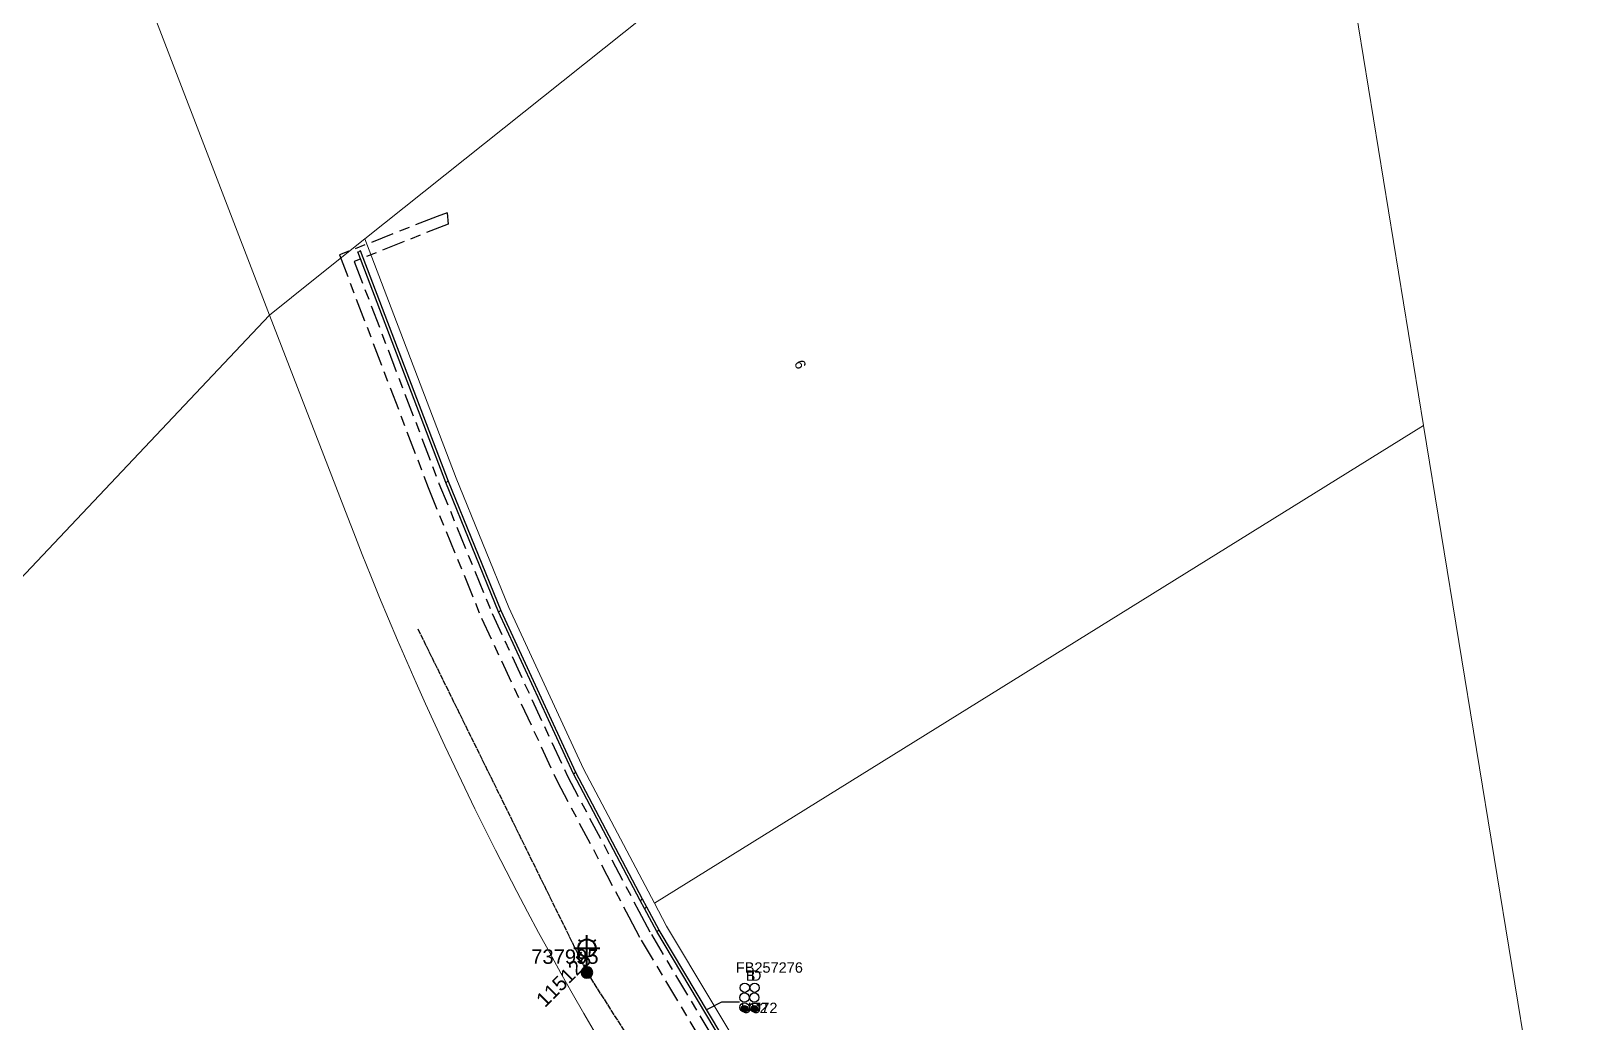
# Model space of a CAD drawing. Header units: metres. Extents: x 300847 to 302995, y 6235779 to 6237713.
# Drawn here: x 302018 to 302286.1, y 6237168.8 to 6237340.4 of the extents above; entities that cross this region are included whole.
import ezdxf
from ezdxf.enums import TextEntityAlignment as Align

# ---------------------------------------------------------------- set-up
doc = ezdxf.new("R2010")
doc.units = ezdxf.units.M
doc.linetypes.add('Cable Exist OH', pattern=[1, 1, 0])
doc.linetypes.add('Cable Exist UG', pattern=[8.2, 4, -1.2, 1.8, -1.2])
doc.layers.get('0').update_dxf_attribs({"color": 6})
doc.layers.add('Cadastre Land Parcels_SP_EXT', color=9, linetype='Continuous', lineweight=5)
doc.layers.add('Cadastre Roads_SP_EXT', color=9, linetype='Continuous', lineweight=5)
for name, color, linetype in [('Duct_SP_EXT', 7, 'Continuous'), ('Equip_SP_SL_EXT', 7, 'Continuous'), ('Mains_HV_EXT', 7, 'Continuous'), ('Mains_SL_EXT', 7, 'Continuous'), ('SupportsOH_SP_TR_HV_LV_SL_EXT', 7, 'Continuous')]:
    doc.layers.add(name, color=color, linetype=linetype)
doc.styles.add('iecARIAL', font='arial.ttf', dxfattribs={"height": 2})
doc.styles.add('POLE_LABEL', font='arial.ttf')
doc.styles.get("Standard").update_dxf_attribs({"font": 'arial.ttf'})

# ---------------------------------------------------------------- blocks, each defined once
blk = doc.blocks.new('DUCT_EXT')
blk.add_circle((0, 0.8), 0.8)
at = {"flags": 1}
blk.add_attdef('Z', (0, 0), '', height=0.2, dxfattribs=at)
at = {"flags": 9}
for tag, p in [('DUCT_CODE', (0, 0)), ('XSECT_TYPE', (0, -0.2)), ('STATE', (0, -0.6)), ('FB_REFERENCE', (0, -0.4)), ('NOTES', (0, -0.8))]:
    blk.add_attdef(tag, text='', height=0.2, dxfattribs=at).set_placement(p, align=Align.MIDDLE_LEFT)
blk = doc.blocks.new('SL_LANTERN_EXT')
at = {"lineweight": 40}
for p, q in [((-1.46, 5.68), (-1.06, 5.28)), ((0, 1.97), (0, 6.47)), ((1.46, 5.68), (1.06, 5.28)), ((-2.25, 4.22), (2.25, 4.22)), ((-1.46, 2.76), (-1.06, 3.16)), ((0, 0), (0, 2.72)), ((1.46, 2.76), (1.06, 3.16))]:
    blk.add_line(p, q, dxfattribs=at)
blk.add_circle((0, 4.22), 1.5, dxfattribs=at)
at = {"style": 'iecARIAL', "flags": 8}
blk.add_attdef('ASSET_NUM', (1.5, 1.5), '', height=2.5, dxfattribs=at)
for tag, p, height, flags in [('OPERATING_VOLTAGE', (0.98, -1.65), 0.2, 9), ('ORIENTATION', (0.98, -1.85), 0.2, 9), ('OWNED_BY', (0.98, -2.05), 0.2, 9), ('STATE', (0.98, -2.25), 0.2, 9), ('CONSTRUCTED_VOLTAGE', (0.98, -0.65), 0.2, 9), ('CONTROL_TYPE', (0.98, -0.85), 0.2, 9), ('LANTERN_PURPOSE', (0.98, -1.05), 0.2, 9), ('LANTERN_TYPE', (0.98, -1.25), 0.2, 9), ('NO_PHASES', (0.98, -1.45), 0.2, 9), ('USAGE', (0.98, -2.45), 0.2, 9), ('CEXIST', (0.98, -2.65), 0.2, 9), ('CNEW', (0.98, -2.85), 0.2, 9), ('LNUMBER', (2.18, -3.25), 2.5, 8), ('CNUMBER', (0.98, -3.05), 0.2, 9), ('CREMOVE', (0.98, -3.25), 0.2, 9), ('CREPLACE', (0.98, -3.45), 0.2, 9), ('LKINGHEIGHT', (0.98, -3.65), 0.2, 9), ('LBRACKET', (0.98, -3.85), 0.2, 9), ('LBRACKETVOCAB', (0.98, -4.05), 0.2, 9), ('LCATEGORY', (0.98, -4.25), 0.2, 9), ('LCHARGE1', (0.98, -4.45), 0.2, 9), ('LCHARGE1PERCENT', (0.98, -4.65), 0.2, 9), ('LCHARGE2', (0.98, -4.85), 0.2, 9), ('LCHARGE2PERCENT', (0.98, -5.05), 0.2, 9), ('LCHARGE3', (0.98, -5.25), 0.2, 9), ('LCHARGE3PERCENT', (0.98, -5.45), 0.2, 9), ('LEXIST', (0.98, -5.65), 0.2, 9), ('LLAMP', (0.98, -5.85), 0.2, 9), ('LLAMPVOCAB', (0.98, -6.05), 0.2, 9), ('LMAST', (0.98, -6.25), 0.2, 9), ('LMASTVOCAB', (0.98, -6.45), 0.2, 9), ('LNEW', (0.98, -6.65), 0.2, 9), ('LANTNUMBER', (0.98, -6.85), 0.2, 9), ('LOUTREACH', (0.98, -7.25), 0.2, 9), ('LOUTREACHVOCAB', (0.98, -7.45), 0.2, 9), ('LRATECODE', (0.98, -7.65), 0.2, 9), ('LREMOVE', (0.98, -7.85), 0.2, 9), ('LREPLACE', (0.98, -8.05), 0.2, 9), ('STREETNAME', (0.98, -9.25), 0.2, 9), ('SUBURB', (0.98, -9.45), 0.2, 1), ('LTYPE', (0.98, -8.25), 0.2, 9), ('LTYPEVOCAB', (0.98, -8.45), 0.2, 9), ('LEGEND', (0.98, -8.65), 0.2, 9), ('LOCATION', (0.98, -8.85), 0.2, 9), ('NOTES', (0.98, -9.05), 0.2, 9)]:
    blk.add_attdef(tag, p, '', height=height, dxfattribs=dict(flags=flags))
blk = doc.blocks.new('POLE_EXT')
blk.add_hatch(color=256).paths.add_polyline_path([(-1, 0, 1), (1, 0, 1)])
blk.add_lwpolyline([(-1, 0, 1), (1, 0, 1)], format="xyb", close=True)
for tag, height, flags, p in [('pNumber', 2.5, 8, (-17.84, 2.07)), ('OWNED_BY', 0.2, 9, (1.35, -0.4)), ('SPECIAL_USE', 0.2, 9, (1.35, -0.8)), ('STATE', 0.2, 9, (1.35, -1)), ('cLV', 0.2, 9, (1.35, -1.4)), ('hDepth', 0.2, 9, (1.35, -1.6)), ('hDia', 0.2, 9, (1.35, -1.8)), ('cHV', 0.2, 9, (1.35, -2)), ('PARENT', 0.2, 9, (1.35, -0.6)), ('USAGE', 0.2, 9, (1.35, -1.2)), ('LBRACKET', 0.2, 9, (1.35, -2.2)), ('LExisting', 0.2, 9, (1.35, -2.4)), ('LANTNUMBER', 0.2, 9, (1.35, -2.6)), ('cLinedev', 0.2, 9, (1.35, -3.4)), ('pExisting', 0.2, 9, (1.35, -3.8)), ('pFooting', 0.2, 9, (1.35, -4.4)), ('pNew', 0.2, 9, (1.35, -4.6)), ('pRelocate', 0.2, 9, (1.35, -5)), ('pRemove', 0.2, 9, (1.35, -5.2)), ('pReplace', 0.2, 9, (1.35, -5.4)), ('LOther', 0.2, 9, (1.35, -2.8)), ('LRemove', 0.2, 9, (1.35, -3)), ('LEGEND', 0.2, 9, (1.35, -3.2)), ('LOCATION', 0.2, 9, (1.35, -3.6)), ('PFNUMBER', 0.2, 9, (1.35, -4)), ('NEWPFNUMBER', 0.2, 9, (1.35, -4.2)), ('pStay', 0.2, 9, (1.35, -5.6)), ('pType', 0.2, 9, (1.35, -5.8)), ('cspan', 0.2, 9, (1.35, -6)), ('STREETNAME', 0.2, 9, (1.35, -6.2)), ('SUBURB', 0.2, 9, (1.35, -6.4)), ('OPERATED_BY', 0.2, 9, (1.36, -7.01)), ('NOTES', 0.2, 9, (1.35, -6.6)), ('MAINTAINED_BY', 0.2, 9, (1.36, -6.81))]:
    blk.add_attdef(tag, text='', height=height, dxfattribs=dict(flags=flags)).set_placement(p, align=Align.MIDDLE_LEFT)
at = {"style": 'POLE_LABEL'}
for tag, height, flags, p in [('ASSET_NUM', 2.5, 8, (2, 2)), ('STRUCTURE_PLANT_NUMBER', 0.2, 9, (1.35, 0.03)), ('STREET_CODE', 0.2, 9, (1.35, -0.2))]:
    blk.add_attdef(tag, text='', height=height, dxfattribs=dict(at, flags=flags)).set_placement(p, align=Align.MIDDLE_LEFT)
at = {"flags": 1}
blk.add_attdef('Z', (1.35, -7.33), '', height=0.2, dxfattribs=at)
blk = doc.blocks.new('CABLE_LARGE_EXT')
h = blk.add_hatch(color=256)
edge = h.paths.add_edge_path()
edge.add_arc((0, 0.55), 0.55, 0, 360)
blk.add_circle((0, 0.55), 0.55)
at = {"flags": 1}
blk.add_attdef('Z', (0, 0), '', height=0.2, dxfattribs=at)
at = {"flags": 9}
for tag, p in [('COND_CODE', (0, 0)), ('STATE', (0, -0.4)), ('XSECT_SIZE', (0, -0.6)), ('FB_REFERENCE', (0, -0.2)), ('NOTES', (0, -0.8))]:
    blk.add_attdef(tag, text='', height=0.2, dxfattribs=at).set_placement(p, align=Align.MIDDLE_LEFT)

msp = doc.modelspace()

# ---------------------------------------------------------------- linework, layer by layer
at = {"layer": 'Cadastre Land Parcels_SP_EXT', "linetype": 'Continuous'}
for points in [[(302240.82, 6237383.71), (302192.97, 6237397.91), (302075.81, 6237304.44), (302091.63, 6237262.99), (302100.72, 6237240.63), (302113.63, 6237212.68), (302125.91, 6237189.4), (302258.99, 6237272.1), (302240.82, 6237383.71)], [(302277.35, 6237159.9), (302258.99, 6237272.1), (302125.91, 6237189.4), (302128.01, 6237185.43), (302143.85, 6237158.91), (302161.07, 6237133.25), (302179.61, 6237108.53), (302194.89, 6237090.23), (302277.35, 6237159.9)]]:
    msp.add_lwpolyline(points, close=True, dxfattribs=at)
for points in [[(302322.45, 6237359.83), (302240.82, 6237383.71), (302258.99, 6237272.1), (302277.35, 6237159.9), (302322.65, 6237167.31)], [(302115.71, 6237166.86), (302113.69, 6237170.33), (302111.7, 6237173.82), (302109.74, 6237177.32), (302107.8, 6237180.83), (302105.88, 6237184.36), (302103.98, 6237187.89), (302102.11, 6237191.44), (302100.26, 6237195.01), (302098.43, 6237198.58), (302096.63, 6237202.17), (302094.84, 6237205.76), (302093.09, 6237209.37), (302091.36, 6237213), (302089.65, 6237216.63), (302087.96, 6237220.27), (302086.3, 6237223.92), (302084.67, 6237227.59), (302083.05, 6237231.26), (302081.46, 6237234.95), (302079.9, 6237238.65), (302078.36, 6237242.35), (302076.84, 6237246.07), (302075.35, 6237249.8), (302073.88, 6237253.53), (302072.86, 6237256.18), (302059.32, 6237291.26), (301880.67, 6237102.02)]]:
    msp.add_lwpolyline(points, dxfattribs=at)
at = {"layer": 'Cadastre Roads_SP_EXT', "linetype": 'Continuous'}
msp.add_lwpolyline([(301785.67, 6236984.42), (301880.66, 6237102.02), (302059.32, 6237291.26), (302013.16, 6237411.32), (301998.85, 6237405.84), (301895.09, 6237287.81), (301882.99, 6237274.04), (301790.66, 6237169.01), (301785.4, 6237163.02), (301779.34, 6237155.31), (301770.52, 6237144.08), (301705.24, 6237053.35), (301703.16, 6237050.44), (301615.22, 6236978.74), (301706.59, 6236967.59), (301804.31, 6236955.66), (301785.67, 6236984.42)], close=True, dxfattribs=at)
msp.add_lwpolyline([(302143.85, 6237158.91), (302128.01, 6237185.43), (302125.91, 6237189.4), (302125.91, 6237189.4), (302113.63, 6237212.68), (302100.72, 6237240.63), (302091.63, 6237262.99), (302075.81, 6237304.44), (302066.94, 6237297.36), (302059.32, 6237291.26), (302072.86, 6237256.18), (302073.88, 6237253.53), (302075.35, 6237249.8), (302076.84, 6237246.07), (302078.36, 6237242.35), (302079.9, 6237238.65), (302081.46, 6237234.95), (302083.05, 6237231.26), (302084.67, 6237227.59), (302086.3, 6237223.92), (302087.96, 6237220.27), (302089.65, 6237216.63), (302091.36, 6237213), (302093.09, 6237209.37), (302094.84, 6237205.76), (302096.63, 6237202.17), (302098.43, 6237198.58), (302100.26, 6237195.01), (302102.11, 6237191.44), (302103.98, 6237187.89), (302105.88, 6237184.36), (302107.8, 6237180.83), (302109.74, 6237177.32), (302111.7, 6237173.82), (302113.69, 6237170.33), (302115.71, 6237166.86)], dxfattribs=at)
at = {"layer": 'Duct_SP_EXT'}
for p, q in [((302074.6, 6237302.18), (302074.83, 6237302.26)), ((302089.83, 6237262.27), (302074.6, 6237302.18)), ((302075.05, 6237302.35), (302074.83, 6237302.26)), ((302090.27, 6237262.45), (302075.05, 6237302.35)), ((302089.83, 6237262.27), (302090.05, 6237262.36)), ((302098.94, 6237239.85), (302089.83, 6237262.27)), ((302090.27, 6237262.45), (302090.05, 6237262.36)), ((302099.38, 6237240.05), (302090.27, 6237262.45)), ((302098.94, 6237239.85), (302099.16, 6237239.95)), ((302111.9, 6237211.82), (302098.94, 6237239.85)), ((302099.38, 6237240.05), (302099.16, 6237239.95)), ((302112.33, 6237212.03), (302099.38, 6237240.05)), ((302111.9, 6237211.82), (302112.11, 6237211.92)), ((302123.46, 6237189.89), (302111.9, 6237211.82)), ((302112.33, 6237212.03), (302112.11, 6237211.92)), ((302123.88, 6237190.12), (302112.33, 6237212.03)), ((302123.46, 6237189.89), (302123.67, 6237190.01)), ((302123.46, 6237189.89), (302123.67, 6237190.01)), ((302124.19, 6237188.5), (302123.46, 6237189.89)), ((302123.46, 6237189.89), (302123.46, 6237189.89)), ((302123.88, 6237190.12), (302123.67, 6237190.01)), ((302123.88, 6237190.12), (302123.67, 6237190.01)), ((302124.62, 6237188.72), (302123.88, 6237190.12)), ((302123.88, 6237190.12), (302123.88, 6237190.12)), ((302124.19, 6237188.5), (302124.4, 6237188.61)), ((302126.32, 6237184.48), (302124.19, 6237188.5)), ((302124.62, 6237188.72), (302124.4, 6237188.61)), ((302126.73, 6237184.71), (302124.62, 6237188.72)), ((302126.32, 6237184.48), (302126.52, 6237184.6)), ((302142.22, 6237157.87), (302126.32, 6237184.48)), ((302126.73, 6237184.71), (302126.52, 6237184.6)), ((302142.62, 6237158.12), (302126.73, 6237184.71))]:
    msp.add_line(p, q, dxfattribs=at)
msp.add_lwpolyline([(302140.66, 6237172.29), (302137.5, 6237172.29), (302135.04, 6237171.02)], dxfattribs=at)
at = {"layer": 'Mains_HV_EXT', "linetype": 'Cable Exist UG'}
for points in [[(302090.06, 6237308.97), (302088.3, 6237308.32), (302088.3, 6237308.32), (302071.41, 6237301.66), (302071.41, 6237301.66), (302086.78, 6237261.37), (302095.99, 6237238.79), (302109.09, 6237210.53), (302121.49, 6237187.07), (302123.65, 6237182.98), (302139.63, 6237156.23), (302153.22, 6237135.96)], [(302090.06, 6237308.97), (302090.22, 6237307), (302073.98, 6237300.53), (302073.98, 6237300.53), (302088.64, 6237262.11), (302097.83, 6237239.58), (302110.88, 6237211.41), (302123.25, 6237188), (302125.39, 6237183.96), (302141.32, 6237157.3), (302154.87, 6237137.11)]]:
    msp.add_lwpolyline(points, dxfattribs=at)
at = {"layer": 'Mains_SL_EXT', "linetype": 'Cable Exist OH'}
for points in [[(302084.96, 6237236.93), (302114.25, 6237177.41)], [(302114.25, 6237177.41), (302148.73, 6237123.18)]]:
    msp.add_lwpolyline(points, dxfattribs=at)

# ---------------------------------------------------------------- block references
at = {"layer": 'Duct_SP_EXT'}
for name, p in [('DUCT_EXT', (302141.56, 6237173.97)), ('DUCT_EXT', (302143.26, 6237173.97)), ('DUCT_EXT', (302141.5, 6237172.27)), ('DUCT_EXT', (302141.5, 6237170.57)), ('CABLE_LARGE_EXT', (302141.5, 6237170.57)), ('DUCT_EXT', (302143.2, 6237172.27)), ('DUCT_EXT', (302143.2, 6237170.57)), ('CABLE_LARGE_EXT', (302143.2, 6237170.57))]:
    msp.add_blockref(name, p, dxfattribs=at)
at = {"layer": 'Equip_SP_SL_EXT'}
ref = msp.add_blockref('SL_LANTERN_EXT', (302114.25, 6237177.41), dxfattribs=at)
ref.add_attrib('ASSET_NUM', '115125', dxfattribs={"layer": '0', "height": 2.5, "rotation": 44.847, "style": 'iecARIAL'}).set_placement((302115.75, 6237178.91), align=Align.BOTTOM_RIGHT)
at = {"layer": 'SupportsOH_SP_TR_HV_LV_SL_EXT'}
ref = msp.add_blockref('POLE_EXT', (302114.25, 6237177.41), dxfattribs=at)
ref.add_attrib('ASSET_NUM', '737995', dxfattribs={"layer": '0', "height": 2.5, "style": 'POLE_LABEL'}).set_placement((302116.25, 6237178.16), align=Align.BOTTOM_RIGHT)

# ---------------------------------------------------------------- texts
at = {"layer": 'Cadastre Land Parcels_SP_EXT'}
msp.add_text('6', height=1.8, rotation=293.6, dxfattribs=at).set_placement((302150.06, 6237282.98))
at = {"layer": 'Duct_SP_EXT'}
for s, p in [('FB257276', (302140.01, 6237177.37)), ('B', (302141.71, 6237175.97)), ('D', (302142.61, 6237175.97)), ('U72', (302140.9, 6237170.37)), ('U72', (302142.6, 6237170.37))]:
    msp.add_text(s, height=1.8, dxfattribs=at).set_placement(p)

doc.saveas('drawing.dxf')
